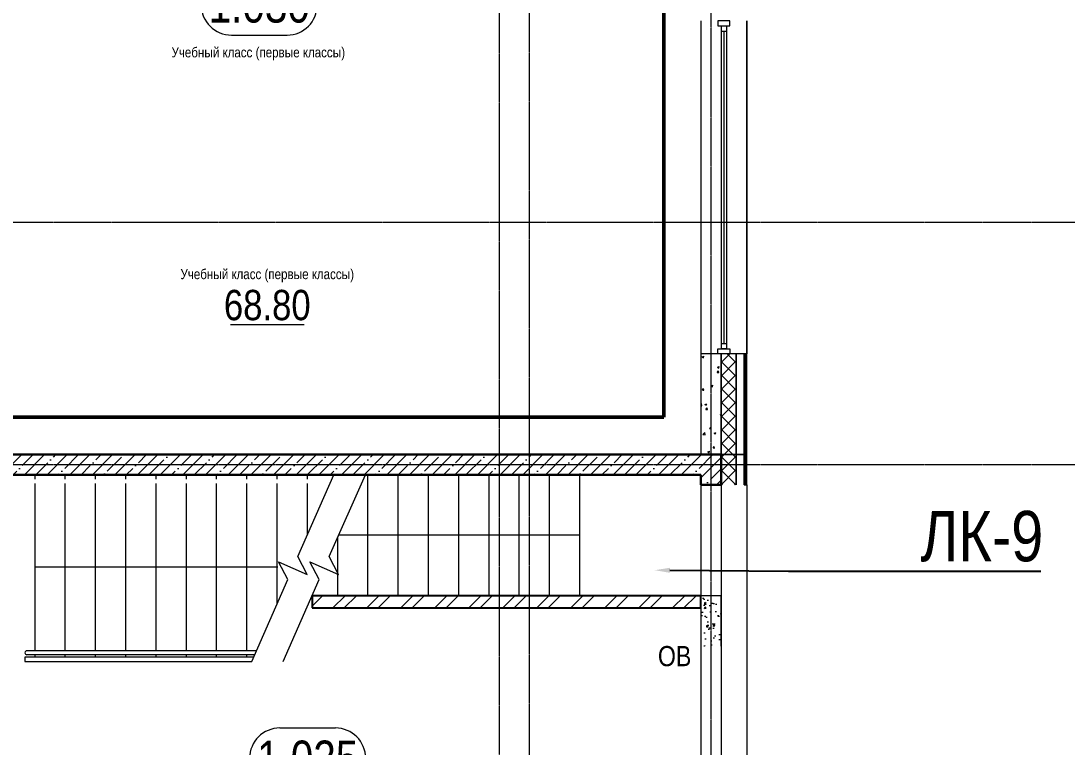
# Model space of a CAD drawing. Header units: millimetres. Extents: x -24360 to 609566, y -391049 to 148426.
# Drawn here: x 13260 to 23629, y 30800 to 38000 of the extents above; entities that cross this region are included whole.
import ezdxf
from ezdxf.enums import TextEntityAlignment as Align

# ---------------------------------------------------------------- set-up
doc = ezdxf.new("R2010")
doc.units = ezdxf.units.MM
doc.linetypes.add('CENTER2', pattern=[28.575, 19.05, -3.175, 3.175, -3.175])
doc.layers.get('Defpoints').update_dxf_attribs({"color": 140})
for name, color, linetype, lineweight, true_color in [('A-AREA', 7, 'Continuous', 15, 0x7f7f7f), ('АР_Оси_РД_100', 7, 'Continuous', 0, 0x525252), ('РД_Оси_100', 7, 'Continuous', 0, 0x525252)]:
    doc.layers.add(name, color=color, linetype=linetype, lineweight=lineweight, true_color=true_color)
for name, color, linetype, lineweight in [('A-Wall-Open', 8, 'Continuous', 0), ('A-Wall_Материал_Газоблок_Контур', 250, 'Continuous', 0), ('АР_Area', 5, 'Continuous', 5), ('АР_ЛК_марка', 6, 'Continuous', 5), ('АР_Окна', 4, 'Continuous', 5), ('АР_площадь пом', 5, 'Continuous', 5), ('АР_Стены ЖБ', 7, 'Continuous', 30), ('АР_Стены кирпич', 32, 'Continuous', 25), ('АР_Стены ПЕНОблок', 52, 'Continuous', 20), ('АР_Тонкая', 254, 'Continuous', 5), ('АР_Утеплитель', 31, 'Continuous', 0), ('АР_Ф_ЛК', 7, 'Continuous', 5), ('АР_Штриховка', 8, 'Continuous', 0), ('ОВ_Отопление', 30, 'Continuous', 5)]:
    doc.layers.add(name, color=color, linetype=linetype, lineweight=lineweight)
doc.layers.add('РД_Витраж_проем', color=80, linetype='Continuous', lineweight=0, plot=False)
doc.styles.add('style1', font='ARIALN.TTF')

# ---------------------------------------------------------------- blocks, each defined once
blk = doc.blocks.new('СОШ_2200_АР_ОСИ_М100_28.05.24')
at = {"layer": 'АР_Оси_РД_100', "linetype": 'CENTER2'}
for p, q in [((20100, -6155), (20100, 139938.679)), ((29555, 36000), (-5954.958, 36000)), ((29555, 33600), (-5954.958, 33600))]:
    blk.add_line(p, q, dxfattribs=at)
for points in [[(17850, 139938.679), (18000, 139538.679), (18000, -6194.092)], [(18300, -6196.31), (18300, 139538.679), (18450, 139938.679)]]:
    blk.add_lwpolyline(points, dxfattribs=at)
blk = doc.blocks.new('MOK-МаркаПом_овал_ареал')
for p, q in [((-2.75, 3), (2.75, 3)), ((-2.75, -3), (2.75, -3))]:
    blk.add_line(p, q)
for centre, radius, start, end in [((-2.75, 0), 3, 90, 270), ((2.75, 0), 3, 270, 90), ((-3.75, 0), 3.5, 0, 0.001)]:
    blk.add_arc(centre, radius, start, end)
at = {"color": 0, "style": 'style1'}
blk.add_attdef('АР-ПОМЕЩЕНИЕ:НОМЕР', text='', height=3.5, dxfattribs=at).set_placement((0, 0), align=Align.MIDDLE)
blk = doc.blocks.new('MOK-МаркаПомещения1')
at = {"layer": 'A-AREA', "color": 0}
blk.add_line((-3.65, -1.94), (3.65, -1.94), dxfattribs=at)
at = {"layer": 'A-AREA', "color": 0, "style": 'style1'}
blk.add_attdef('АР-ПОМЕЩЕНИЕ:ПЛОЩАДЬ', text='', height=3, dxfattribs=at).set_placement((0, 0), align=Align.MIDDLE)

msp = doc.modelspace()

# ---------------------------------------------------------------- hatches: boundary and pattern name
at = {"layer": 'АР_Штриховка', "linetype": 'Continuous', "lineweight": 5, "true_color": 0x000000}
h = msp.add_hatch(dxfattribs=at)
h.set_pattern_fill('ANSI35', color=18, scale=25, angle=-360, style=0)
h.paths.add_polyline_path([(11300, 33700), (11500, 33500), (20000, 33500), (20200, 33700)], flags=0)
h = msp.add_hatch(dxfattribs=at)
h.set_pattern_fill('ANSI35', color=18, scale=25, angle=-360, style=0)
h.paths.add_polyline_path([(20200, 33700), (20000, 33500), (20000, 33400), (20200, 33400)], flags=0)
at = {"layer": 'АР_Штриховка', "linetype": 'Continuous', "lineweight": 0, "true_color": 0x000000}
h = msp.add_hatch(dxfattribs=at)
h.set_pattern_fill('ANSI37', color=18, scale=30, angle=-360, style=0)
h.paths.add_polyline_path([(20350, 33700), (20200, 33700), (20200, 33400), (20350, 33400)], flags=0)
h.paths.add_polyline_path([(20350, 29600), (20200, 29600), (20200, 26500), (20350, 26650)], flags=0)
h = msp.add_hatch(dxfattribs=at)
h.set_pattern_fill('_U', color=18, angle=-360, style=0, pattern_type=0)
h.set_pattern_definition([(7e-12, (-1e-11, 0), (4e-17, 1), [])])
h.paths.add_polyline_path([(20455, 33700), (20430, 33700), (20430, 33400), (20455, 33400)], flags=0)
h.paths.add_polyline_path([(20455, 29600), (20430, 29600), (20430, 26730), (20455, 26755)], flags=0)
h = msp.add_hatch(dxfattribs=at)
h.set_pattern_fill('AR-CONC', color=18, angle=-315, style=0)
h.paths.add_polyline_path([(20200.003, 33400), (20000.003, 33400), (20000.003, 33399.999), (20200.003, 33399.999)], flags=0)
h.paths.add_polyline_path([(20200.004, 32299.999), (20000.004, 32299.999), (20000.004, 31799.999), (20200.004, 31799.999)], flags=0)
h = msp.add_hatch(dxfattribs=at)
h.set_pattern_fill('ANSI32', color=18, scale=25, angle=360, style=0)
h.paths.add_polyline_path([(20000, 32180), (20000, 32300), (16145.189, 32300), (16145.189, 32180)], flags=0)

# ---------------------------------------------------------------- linework, layer by layer
at = {"color": 2, "lineweight": 50}
msp.add_lwpolyline([(19632, 34072), (12860, 34072), (12860, 42500), (19632, 42500)], close=True, dxfattribs=at)
at = {"layer": 'A-Wall-Open', "color": 18, "linetype": 'Continuous', "lineweight": 0, "true_color": 0x000000}
for p, q in [((20000.003, 33399.999), (20000.004, 32299.999)), ((20200, 33400), (20200, 32300)), ((20200.003, 33399.999), (20200.004, 32299.999)), ((20455, 33400), (20455, 32300)), ((20000.004, 31799.999), (20000.005, 29599.999)), ((20200.004, 31799.999), (20200.005, 29599.999)), ((20200, 31500), (20200, 29600)), ((20455, 31500), (20455, 29600))]:
    msp.add_line(p, q, dxfattribs=at)
at = {"layer": 'A-Wall_Материал_Газоблок_Контур', "color": 18, "linetype": 'Continuous', "lineweight": 0, "true_color": 0x000000}
for p, q in [((20000, 38000), (20000, 34700)), ((20455, 34700), (20455, 38000))]:
    msp.add_line(p, q, dxfattribs=at)
at = {"layer": 'АР_ЛК_марка', "color": 18, "linetype": 'ByBlock', "lineweight": -2, "true_color": 0x000000}
for p, q in [((19691.995, 32552.837), (20867, 32543.722)), ((20867, 32543.722), (22180, 32543.722)), ((22180, 32543.722), (23367.585, 32543.722))]:
    msp.add_line(p, q, dxfattribs=at)
at = {"layer": 'АР_ЛК_марка', "color": 18, "true_color": 0x000000}
msp.add_solid([(19691.802, 32527.837), (19542, 32554), (19692.189, 32577.836)], dxfattribs=at)
at = {"layer": 'АР_Окна', "color": 18, "linetype": 'Continuous', "lineweight": 5, "true_color": 0x000000}
for p, q in [((20000, 38000), (20000, 34700)), ((20455, 38000), (20455, 34700)), ((20202.5, 37900), (20252.5, 37900)), ((20227.5, 37900), (20227.5, 34800)), ((20202.5, 34800), (20252.5, 34800))]:
    msp.add_line(p, q, dxfattribs=at)
for points in [[(20287.5, 37950), (20287.5, 38000), (20167.5, 38000), (20167.5, 37950)], [(20202.5, 37950), (20252.5, 37950), (20252.5, 34750), (20202.5, 34750)], [(20287.5, 34750), (20287.5, 34700), (20167.5, 34700), (20167.5, 34750)]]:
    msp.add_lwpolyline(points, close=True, dxfattribs=at)
at = {"layer": 'АР_Стены ЖБ', "color": 18, "linetype": 'Continuous', "lineweight": 30, "true_color": 0x000000}
for p, q in [((20200, 33700), (11300, 33700)), ((20200, 33400), (20200, 33700)), ((11500, 33500), (20000, 33500)), ((20000, 33500), (20000, 33400)), ((20000, 33400), (20200, 33400))]:
    msp.add_line(p, q, dxfattribs=at)
at = {"layer": 'АР_Стены кирпич', "color": 18, "linetype": 'Continuous', "lineweight": 25, "true_color": 0x000000}
for p, q in [((20000, 32300), (16145.189, 32300)), ((16145.189, 32300), (16145.189, 32180)), ((20000, 32180), (20000, 32300)), ((16145.189, 32180), (20000, 32180))]:
    msp.add_line(p, q, dxfattribs=at)
at = {"layer": 'АР_Стены ПЕНОблок', "color": 18, "linetype": 'Continuous', "lineweight": 20, "true_color": 0x000000}
for p, q in [((20200, 34700), (20000, 34700)), ((20000, 34700), (20000, 33700)), ((20200, 33700), (20200, 34700)), ((20000, 33700), (20200, 33700)), ((20200.003, 33400), (20000.003, 33400)), ((20000.003, 33400), (20000.003, 33399.999)), ((20000.003, 33399.999), (20200.003, 33399.999)), ((20200.004, 32299.999), (20000.004, 32299.999)), ((20000.004, 32299.999), (20000.004, 31799.999)), ((20200.004, 31799.999), (20200.004, 32299.999))]:
    msp.add_line(p, q, dxfattribs=at)
at = {"layer": 'АР_Тонкая', "color": 18, "linetype": 'Continuous', "lineweight": 5, "true_color": 0x000000}
for p, q in [((20430, 34700), (20350, 34700)), ((20350, 34700), (20350, 33700)), ((20430, 33700), (20430, 34700)), ((20455, 34700), (20430, 34700)), ((20430, 34700), (20430, 33700)), ((20455, 33700), (20455, 34700)), ((20350, 33700), (20430, 33700)), ((20430, 33700), (20350, 33700)), ((20350, 33700), (20350, 33400)), ((20430, 33700), (20455, 33700)), ((20430, 33400), (20430, 33700)), ((20455, 33700), (20430, 33700)), ((20430, 33700), (20430, 33400)), ((20455, 33400), (20455, 33700))]:
    msp.add_line(p, q, dxfattribs=at)
at = {"layer": 'АР_Тонкая', "color": 18, "true_color": 0x000000}
for p, q in [((16005.728, 32689.383), (16363.006, 33500)), ((16316.808, 32689.383), (16674.086, 33500)), ((16098.293, 32511.983), (16005.728, 32689.383)), ((16409.373, 32511.983), (16316.808, 32689.383)), ((15904.901, 32460.617), (15812.336, 32638.017)), ((15812.336, 32638.017), (16098.293, 32511.983)), ((16215.981, 32460.617), (16123.416, 32638.017)), ((16123.416, 32638.017), (16409.373, 32511.983)), ((15547.623, 31650), (15904.901, 32460.617)), ((15858.703, 31650), (16215.981, 32460.617))]:
    msp.add_line(p, q, dxfattribs=at)
at = {"layer": 'АР_Утеплитель', "color": 18, "linetype": 'Continuous', "lineweight": 0, "true_color": 0x000000}
for p, q in [((20350, 34700), (20200, 34700)), ((20200, 34700), (20200, 33700)), ((20350, 33700), (20350, 34700)), ((20200, 33700), (20350, 33700)), ((20350, 33700), (20200, 33700)), ((20200, 33700), (20200, 33400)), ((20350, 33400), (20350, 33700))]:
    msp.add_line(p, q, dxfattribs=at)
at = {"layer": 'АР_Ф_ЛК', "color": 18, "true_color": 0x000000}
for p, q in [((13400, 33455), (13400, 33500)), ((13700, 33455), (13700, 33500)), ((14000, 33455), (14000, 33500)), ((14300, 33455), (14300, 33500)), ((14600, 33455), (14600, 33500)), ((14900, 33455), (14900, 33500)), ((15200, 33455), (15200, 33500)), ((15500, 33455), (15500, 33500)), ((15800, 33455), (15800, 33500)), ((16100, 33455), (16100, 33500)), ((18800, 33500), (16674.086, 33500)), ((16700, 32300), (16700, 33500)), ((17000, 32300), (17000, 33500)), ((17300, 32300), (17300, 33500)), ((17600, 32300), (17600, 33500)), ((17900, 32300), (17900, 33500)), ((18200, 32300), (18200, 33500)), ((18500, 32300), (18500, 33500)), ((18800, 32300), (18800, 33500)), ((13400, 31755), (13400, 33415)), ((13700, 31755), (13700, 33415)), ((14000, 31755), (14000, 33415)), ((14300, 31755), (14300, 33415)), ((14600, 31755), (14600, 33415)), ((14900, 31755), (14900, 33415)), ((15200, 31755), (15200, 33415)), ((15500, 31755), (15500, 33415)), ((15800, 32222.611), (15800, 33415)), ((16100, 32903.273), (16100, 33415)), ((16400, 32300), (16400, 32878.134)), ((18333.751, 32900), (16409.637, 32900)), ((18800, 32900), (18333.751, 32900)), ((15339.478, 32585), (13400, 32585)), ((15805.727, 32585), (15339.478, 32585)), ((16145.189, 32300), (18800, 32300)), ((15565.253, 31690), (13300, 31690)), ((13300, 31690), (13300, 31650)), ((13300, 31650), (15547.623, 31650)), ((13400, 31690), (13400, 31715)), ((13700, 31690), (13700, 31715)), ((14000, 31690), (14000, 31715)), ((14300, 31690), (14300, 31715)), ((14600, 31690), (14600, 31715)), ((14900, 31690), (14900, 31715)), ((15200, 31690), (15200, 31715)), ((15500, 31690), (15500, 31715))]:
    msp.add_line(p, q, dxfattribs=at)
at = {"layer": 'АР_Ф_ЛК', "color": 18, "lineweight": 9, "true_color": 0x000000}
for p, q in [((15593.902, 31755), (13320, 31755)), ((15576.272, 31715), (13320, 31715))]:
    msp.add_line(p, q, dxfattribs=at)
msp.add_arc((13320, 31735), 20, 90, 270, dxfattribs=at)
at = {"layer": 'АР_Штриховка', "color": 18, "linetype": 'Continuous', "lineweight": 0, "true_color": 0x000000}
for p, q in [((20011.88, 34668.203), (20024.514, 34659.681)), ((20011.894, 34668.234), (20029.678, 34675.061)), ((20024.517, 34659.68), (20029.667, 34675.029)), ((20200, 34613.311), (20286.689, 34700)), ((20350, 34609.167), (20259.168, 34700)), ((20430, 34699), (20455, 34699)), ((20430, 34698), (20455, 34698)), ((20430, 34697), (20455, 34697)), ((20430, 34696), (20455, 34696)), ((20430, 34695), (20455, 34695)), ((20430, 34694), (20455, 34694)), ((20430, 34693), (20455, 34693)), ((20430, 34692), (20455, 34692)), ((20430, 34691), (20455, 34691)), ((20430, 34690), (20455, 34690)), ((20430, 34689), (20455, 34689)), ((20430, 34688), (20455, 34688)), ((20430, 34687), (20455, 34687)), ((20430, 34686), (20455, 34686)), ((20430, 34685), (20455, 34685)), ((20430, 34684), (20455, 34684)), ((20430, 34683), (20455, 34683)), ((20430, 34682), (20455, 34682)), ((20430, 34681), (20455, 34681)), ((20430, 34680), (20455, 34680)), ((20430, 34679), (20455, 34679)), ((20430, 34678), (20455, 34678)), ((20430, 34677), (20455, 34677)), ((20430, 34676), (20455, 34676)), ((20430, 34675), (20455, 34675)), ((20430, 34674), (20455, 34674)), ((20430, 34673), (20455, 34673)), ((20430, 34672), (20455, 34672)), ((20430, 34671), (20455, 34671)), ((20430, 34670), (20455, 34670)), ((20430, 34669), (20455, 34669)), ((20430, 34668), (20455, 34668)), ((20430, 34667), (20455, 34667)), ((20430, 34666), (20455, 34666)), ((20430, 34665), (20455, 34665)), ((20430, 34664), (20455, 34664)), ((20430, 34663), (20455, 34663)), ((20430, 34662), (20455, 34662)), ((20430, 34661), (20455, 34661)), ((20430, 34660), (20455, 34660)), ((20430, 34659), (20455, 34659)), ((20430, 34658), (20455, 34658)), ((20430, 34657), (20455, 34657)), ((20430, 34656), (20455, 34656)), ((20430, 34655), (20455, 34655)), ((20430, 34654), (20455, 34654)), ((20430, 34653), (20455, 34653)), ((20430, 34652), (20455, 34652)), ((20430, 34651), (20455, 34651)), ((20430, 34650), (20455, 34650)), ((20430, 34649), (20455, 34649)), ((20430, 34648), (20455, 34648)), ((20430, 34647), (20455, 34647)), ((20430, 34646), (20455, 34646)), ((20430, 34645), (20455, 34645)), ((20430, 34644), (20455, 34644)), ((20430, 34643), (20455, 34643)), ((20430, 34642), (20455, 34642)), ((20430, 34641), (20455, 34641)), ((20430, 34640), (20455, 34640)), ((20430, 34639), (20455, 34639)), ((20430, 34638), (20455, 34638)), ((20430, 34637), (20455, 34637)), ((20430, 34636), (20455, 34636)), ((20430, 34635), (20455, 34635)), ((20430, 34634), (20455, 34634)), ((20430, 34633), (20455, 34633)), ((20161.351, 34514.986), (20173.596, 34529.58)), ((20163.494, 34565.938), (20176.129, 34557.416)), ((20163.508, 34565.969), (20181.293, 34572.796)), ((20176.558, 34513.662), (20173.621, 34529.583)), ((20176.131, 34557.415), (20181.281, 34572.764)), ((20200, 34478.607), (20350, 34628.607)), ((20350, 34474.464), (20200, 34624.464)), ((20430, 34632), (20455, 34632)), ((20430, 34631), (20455, 34631)), ((20430, 34630), (20455, 34630)), ((20430, 34629), (20455, 34629)), ((20430, 34628), (20455, 34628)), ((20430, 34627), (20455, 34627)), ((20430, 34626), (20455, 34626)), ((20430, 34625), (20455, 34625)), ((20430, 34624), (20455, 34624)), ((20430, 34623), (20455, 34623)), ((20430, 34622), (20455, 34622)), ((20430, 34621), (20455, 34621)), ((20430, 34620), (20455, 34620)), ((20430, 34619), (20455, 34619)), ((20430, 34618), (20455, 34618)), ((20430, 34617), (20455, 34617)), ((20430, 34616), (20455, 34616)), ((20430, 34615), (20455, 34615)), ((20430, 34614), (20455, 34614)), ((20430, 34613), (20455, 34613)), ((20430, 34612), (20455, 34612)), ((20430, 34611), (20455, 34611)), ((20430, 34610), (20455, 34610)), ((20430, 34609), (20455, 34609)), ((20430, 34608), (20455, 34608)), ((20430, 34607), (20455, 34607)), ((20430, 34606), (20455, 34606)), ((20430, 34605), (20455, 34605)), ((20430, 34604), (20455, 34604)), ((20430, 34603), (20455, 34603)), ((20430, 34602), (20455, 34602)), ((20430, 34601), (20455, 34601)), ((20430, 34600), (20455, 34600)), ((20430, 34599), (20455, 34599)), ((20430, 34598), (20455, 34598)), ((20430, 34597), (20455, 34597)), ((20430, 34596), (20455, 34596)), ((20430, 34595), (20455, 34595)), ((20430, 34594), (20455, 34594)), ((20430, 34593), (20455, 34593)), ((20430, 34592), (20455, 34592)), ((20430, 34591), (20455, 34591)), ((20430, 34590), (20455, 34590)), ((20430, 34589), (20455, 34589)), ((20430, 34588), (20455, 34588)), ((20430, 34587), (20455, 34587)), ((20430, 34586), (20455, 34586)), ((20430, 34585), (20455, 34585)), ((20430, 34584), (20455, 34584)), ((20430, 34583), (20455, 34583)), ((20430, 34582), (20455, 34582)), ((20430, 34581), (20455, 34581)), ((20430, 34580), (20455, 34580)), ((20430, 34579), (20455, 34579)), ((20430, 34578), (20455, 34578)), ((20430, 34577), (20455, 34577)), ((20430, 34576), (20455, 34576)), ((20430, 34575), (20455, 34575)), ((20430, 34574), (20455, 34574)), ((20430, 34573), (20455, 34573)), ((20430, 34572), (20455, 34572)), ((20430, 34571), (20455, 34571)), ((20430, 34570), (20455, 34570)), ((20430, 34569), (20455, 34569)), ((20430, 34568), (20455, 34568)), ((20430, 34567), (20455, 34567)), ((20430, 34566), (20455, 34566)), ((20430, 34565), (20455, 34565)), ((20430, 34564), (20455, 34564)), ((20430, 34563), (20455, 34563)), ((20430, 34562), (20455, 34562)), ((20430, 34561), (20455, 34561)), ((20430, 34560), (20455, 34560)), ((20430, 34559), (20455, 34559)), ((20430, 34558), (20455, 34558)), ((20430, 34557), (20455, 34557)), ((20430, 34556), (20455, 34556)), ((20430, 34555), (20455, 34555)), ((20430, 34554), (20455, 34554)), ((20430, 34553), (20455, 34553)), ((20430, 34552), (20455, 34552)), ((20430, 34551), (20455, 34551)), ((20430, 34550), (20455, 34550)), ((20430, 34549), (20455, 34549)), ((20430, 34548), (20455, 34548)), ((20430, 34547), (20455, 34547)), ((20430, 34546), (20455, 34546)), ((20430, 34545), (20455, 34545)), ((20430, 34544), (20455, 34544)), ((20430, 34543), (20455, 34543)), ((20430, 34542), (20455, 34542)), ((20430, 34541), (20455, 34541)), ((20430, 34540), (20455, 34540)), ((20430, 34539), (20455, 34539)), ((20430, 34538), (20455, 34538)), ((20430, 34537), (20455, 34537)), ((20430, 34536), (20455, 34536)), ((20430, 34535), (20455, 34535)), ((20430, 34534), (20455, 34534)), ((20430, 34533), (20455, 34533)), ((20430, 34532), (20455, 34532)), ((20430, 34531), (20455, 34531)), ((20430, 34530), (20455, 34530)), ((20430, 34529), (20455, 34529)), ((20161.351, 34514.985), (20176.533, 34513.657)), ((20200, 34343.903), (20350, 34493.903)), ((20350, 34339.76), (20200, 34489.76)), ((20430, 34528), (20455, 34528)), ((20430, 34527), (20455, 34527)), ((20430, 34526), (20455, 34526)), ((20430, 34525), (20455, 34525)), ((20430, 34524), (20455, 34524)), ((20430, 34523), (20455, 34523)), ((20430, 34522), (20455, 34522)), ((20430, 34521), (20455, 34521)), ((20430, 34520), (20455, 34520)), ((20430, 34519), (20455, 34519)), ((20430, 34518), (20455, 34518)), ((20430, 34517), (20455, 34517)), ((20430, 34516), (20455, 34516)), ((20430, 34515), (20455, 34515)), ((20430, 34514), (20455, 34514)), ((20430, 34513), (20455, 34513)), ((20430, 34512), (20455, 34512)), ((20430, 34511), (20455, 34511)), ((20430, 34510), (20455, 34510)), ((20430, 34509), (20455, 34509)), ((20430, 34508), (20455, 34508)), ((20430, 34507), (20455, 34507)), ((20430, 34506), (20455, 34506)), ((20430, 34505), (20455, 34505)), ((20430, 34504), (20455, 34504)), ((20430, 34503), (20455, 34503)), ((20430, 34502), (20455, 34502)), ((20430, 34501), (20455, 34501)), ((20430, 34500), (20455, 34500)), ((20430, 34499), (20455, 34499)), ((20430, 34498), (20455, 34498)), ((20430, 34497), (20455, 34497)), ((20430, 34496), (20455, 34496)), ((20430, 34495), (20455, 34495)), ((20430, 34494), (20455, 34494)), ((20430, 34493), (20455, 34493)), ((20430, 34492), (20455, 34492)), ((20430, 34491), (20455, 34491)), ((20430, 34490), (20455, 34490)), ((20430, 34489), (20455, 34489)), ((20430, 34488), (20455, 34488)), ((20430, 34487), (20455, 34487)), ((20430, 34486), (20455, 34486)), ((20430, 34485), (20455, 34485)), ((20430, 34484), (20455, 34484)), ((20430, 34483), (20455, 34483)), ((20430, 34482), (20455, 34482)), ((20430, 34481), (20455, 34481)), ((20430, 34480), (20455, 34480)), ((20430, 34479), (20455, 34479)), ((20430, 34478), (20455, 34478)), ((20430, 34477), (20455, 34477)), ((20430, 34476), (20455, 34476)), ((20430, 34475), (20455, 34475)), ((20430, 34474), (20455, 34474)), ((20430, 34473), (20455, 34473)), ((20430, 34472), (20455, 34472)), ((20430, 34471), (20455, 34471)), ((20430, 34470), (20455, 34470)), ((20430, 34469), (20455, 34469)), ((20430, 34468), (20455, 34468)), ((20430, 34467), (20455, 34467)), ((20430, 34466), (20455, 34466)), ((20430, 34465), (20455, 34465)), ((20430, 34464), (20455, 34464)), ((20430, 34463), (20455, 34463)), ((20430, 34462), (20455, 34462)), ((20430, 34461), (20455, 34461)), ((20430, 34460), (20455, 34460)), ((20430, 34459), (20455, 34459)), ((20430, 34458), (20455, 34458)), ((20430, 34457), (20455, 34457)), ((20430, 34456), (20455, 34456)), ((20430, 34455), (20455, 34455)), ((20430, 34454), (20455, 34454)), ((20430, 34453), (20455, 34453)), ((20430, 34452), (20455, 34452)), ((20430, 34451), (20455, 34451)), ((20430, 34450), (20455, 34450)), ((20430, 34449), (20455, 34449)), ((20430, 34448), (20455, 34448)), ((20430, 34447), (20455, 34447)), ((20430, 34446), (20455, 34446)), ((20430, 34445), (20455, 34445)), ((20430, 34444), (20455, 34444)), ((20430, 34443), (20455, 34443)), ((20430, 34442), (20455, 34442)), ((20430, 34441), (20455, 34441)), ((20430, 34440), (20455, 34440)), ((20430, 34439), (20455, 34439)), ((20430, 34438), (20455, 34438)), ((20430, 34437), (20455, 34437)), ((20430, 34436), (20455, 34436)), ((20430, 34435), (20455, 34435)), ((20430, 34434), (20455, 34434)), ((20430, 34433), (20455, 34433)), ((20430, 34432), (20455, 34432)), ((20430, 34431), (20455, 34431)), ((20430, 34430), (20455, 34430)), ((20430, 34429), (20455, 34429)), ((20430, 34428), (20455, 34428)), ((20430, 34427), (20455, 34427)), ((20430, 34426), (20455, 34426)), ((20014.409, 34339.869), (20026.655, 34354.462)), ((20014.409, 34339.868), (20029.591, 34338.539)), ((20029.616, 34338.544), (20026.679, 34354.465)), ((20101.692, 34381.75), (20114.327, 34373.228)), ((20101.706, 34381.781), (20119.491, 34388.607)), ((20114.329, 34373.227), (20119.479, 34388.576)), ((20196.594, 34323.93), (20200, 34327.989)), ((20196.594, 34323.929), (20200, 34323.631)), ((20200, 34209.2), (20350, 34359.2)), ((20350, 34205.056), (20200, 34355.056)), ((20430, 34425), (20455, 34425)), ((20430, 34424), (20455, 34424)), ((20430, 34423), (20455, 34423)), ((20430, 34422), (20455, 34422)), ((20430, 34421), (20455, 34421)), ((20430, 34420), (20455, 34420)), ((20430, 34419), (20455, 34419)), ((20430, 34418), (20455, 34418)), ((20430, 34417), (20455, 34417)), ((20430, 34416), (20455, 34416)), ((20430, 34415), (20455, 34415)), ((20430, 34414), (20455, 34414)), ((20430, 34413), (20455, 34413)), ((20430, 34412), (20455, 34412)), ((20430, 34411), (20455, 34411)), ((20430, 34410), (20455, 34410)), ((20430, 34409), (20455, 34409)), ((20430, 34408), (20455, 34408)), ((20430, 34407), (20455, 34407)), ((20430, 34406), (20455, 34406)), ((20430, 34405), (20455, 34405)), ((20430, 34404), (20455, 34404)), ((20430, 34403), (20455, 34403)), ((20430, 34402), (20455, 34402)), ((20430, 34401), (20455, 34401)), ((20430, 34400), (20455, 34400)), ((20430, 34399), (20455, 34399)), ((20430, 34398), (20455, 34398)), ((20430, 34397), (20455, 34397)), ((20430, 34396), (20455, 34396)), ((20430, 34395), (20455, 34395)), ((20430, 34394), (20455, 34394)), ((20430, 34393), (20455, 34393)), ((20430, 34392), (20455, 34392)), ((20430, 34391), (20455, 34391)), ((20430, 34390), (20455, 34390)), ((20430, 34389), (20455, 34389)), ((20430, 34388), (20455, 34388)), ((20430, 34387), (20455, 34387)), ((20430, 34386), (20455, 34386)), ((20430, 34385), (20455, 34385)), ((20430, 34384), (20455, 34384)), ((20430, 34383), (20455, 34383)), ((20430, 34382), (20455, 34382)), ((20430, 34381), (20455, 34381)), ((20430, 34380), (20455, 34380)), ((20430, 34379), (20455, 34379)), ((20430, 34378), (20455, 34378)), ((20430, 34377), (20455, 34377)), ((20430, 34376), (20455, 34376)), ((20430, 34375), (20455, 34375)), ((20430, 34374), (20455, 34374)), ((20430, 34373), (20455, 34373)), ((20430, 34372), (20455, 34372)), ((20430, 34371), (20455, 34371)), ((20430, 34370), (20455, 34370)), ((20430, 34369), (20455, 34369)), ((20430, 34368), (20455, 34368)), ((20430, 34367), (20455, 34367)), ((20430, 34366), (20455, 34366)), ((20430, 34365), (20455, 34365)), ((20430, 34364), (20455, 34364)), ((20430, 34363), (20455, 34363)), ((20430, 34362), (20455, 34362)), ((20430, 34361), (20455, 34361)), ((20430, 34360), (20455, 34360)), ((20430, 34359), (20455, 34359)), ((20430, 34358), (20455, 34358)), ((20430, 34357), (20455, 34357)), ((20430, 34356), (20455, 34356)), ((20430, 34355), (20455, 34355)), ((20430, 34354), (20455, 34354)), ((20430, 34353), (20455, 34353)), ((20430, 34352), (20455, 34352)), ((20430, 34351), (20455, 34351)), ((20430, 34350), (20455, 34350)), ((20430, 34349), (20455, 34349)), ((20430, 34348), (20455, 34348)), ((20430, 34347), (20455, 34347)), ((20430, 34346), (20455, 34346)), ((20430, 34345), (20455, 34345)), ((20430, 34344), (20455, 34344)), ((20430, 34343), (20455, 34343)), ((20430, 34342), (20455, 34342)), ((20430, 34341), (20455, 34341)), ((20430, 34340), (20455, 34340)), ((20430, 34339), (20455, 34339)), ((20430, 34338), (20455, 34338)), ((20430, 34337), (20455, 34337)), ((20430, 34336), (20455, 34336)), ((20430, 34335), (20455, 34335)), ((20430, 34334), (20455, 34334)), ((20430, 34333), (20455, 34333)), ((20430, 34332), (20455, 34332)), ((20430, 34331), (20455, 34331)), ((20430, 34330), (20455, 34330)), ((20430, 34329), (20455, 34329)), ((20430, 34328), (20455, 34328)), ((20430, 34327), (20455, 34327)), ((20430, 34326), (20455, 34326)), ((20430, 34325), (20455, 34325)), ((20430, 34324), (20455, 34324)), ((20430, 34323), (20455, 34323)), ((20430, 34322), (20455, 34322)), ((20200, 34074.496), (20350, 34224.496)), ((20350, 34070.352), (20200, 34220.352)), ((20430, 34321), (20455, 34321)), ((20430, 34320), (20455, 34320)), ((20430, 34319), (20455, 34319)), ((20430, 34318), (20455, 34318)), ((20430, 34317), (20455, 34317)), ((20430, 34316), (20455, 34316)), ((20430, 34315), (20455, 34315)), ((20430, 34314), (20455, 34314)), ((20430, 34313), (20455, 34313)), ((20430, 34312), (20455, 34312)), ((20430, 34311), (20455, 34311)), ((20430, 34310), (20455, 34310)), ((20430, 34309), (20455, 34309)), ((20430, 34308), (20455, 34308)), ((20430, 34307), (20455, 34307)), ((20430, 34306), (20455, 34306)), ((20430, 34305), (20455, 34305)), ((20430, 34304), (20455, 34304)), ((20430, 34303), (20455, 34303)), ((20430, 34302), (20455, 34302)), ((20430, 34301), (20455, 34301)), ((20430, 34300), (20455, 34300)), ((20430, 34299), (20455, 34299)), ((20430, 34298), (20455, 34298)), ((20430, 34297), (20455, 34297)), ((20430, 34296), (20455, 34296)), ((20430, 34295), (20455, 34295)), ((20430, 34294), (20455, 34294)), ((20430, 34293), (20455, 34293)), ((20430, 34292), (20455, 34292)), ((20430, 34291), (20455, 34291)), ((20430, 34290), (20455, 34290)), ((20430, 34289), (20455, 34289)), ((20430, 34288), (20455, 34288)), ((20430, 34287), (20455, 34287)), ((20430, 34286), (20455, 34286)), ((20430, 34285), (20455, 34285)), ((20430, 34284), (20455, 34284)), ((20430, 34283), (20455, 34283)), ((20430, 34282), (20455, 34282)), ((20430, 34281), (20455, 34281)), ((20430, 34280), (20455, 34280)), ((20430, 34279), (20455, 34279)), ((20430, 34278), (20455, 34278)), ((20430, 34277), (20455, 34277)), ((20430, 34276), (20455, 34276)), ((20430, 34275), (20455, 34275)), ((20430, 34274), (20455, 34274)), ((20430, 34273), (20455, 34273)), ((20430, 34272), (20455, 34272)), ((20430, 34271), (20455, 34271)), ((20430, 34270), (20455, 34270)), ((20430, 34269), (20455, 34269)), ((20430, 34268), (20455, 34268)), ((20430, 34267), (20455, 34267)), ((20430, 34266), (20455, 34266)), ((20430, 34265), (20455, 34265)), ((20430, 34264), (20455, 34264)), ((20430, 34263), (20455, 34263)), ((20430, 34262), (20455, 34262)), ((20430, 34261), (20455, 34261)), ((20430, 34260), (20455, 34260)), ((20430, 34259), (20455, 34259)), ((20430, 34258), (20455, 34258)), ((20430, 34257), (20455, 34257)), ((20430, 34256), (20455, 34256)), ((20430, 34255), (20455, 34255)), ((20430, 34254), (20455, 34254)), ((20430, 34253), (20455, 34253)), ((20430, 34252), (20455, 34252)), ((20430, 34251), (20455, 34251)), ((20430, 34250), (20455, 34250)), ((20430, 34249), (20455, 34249)), ((20430, 34248), (20455, 34248)), ((20430, 34247), (20455, 34247)), ((20430, 34246), (20455, 34246)), ((20430, 34245), (20455, 34245)), ((20430, 34244), (20455, 34244)), ((20430, 34243), (20455, 34243)), ((20430, 34242), (20455, 34242)), ((20430, 34241), (20455, 34241)), ((20430, 34240), (20455, 34240)), ((20430, 34239), (20455, 34239)), ((20430, 34238), (20455, 34238)), ((20430, 34237), (20455, 34237)), ((20430, 34236), (20455, 34236)), ((20430, 34235), (20455, 34235)), ((20430, 34234), (20455, 34234)), ((20430, 34233), (20455, 34233)), ((20430, 34232), (20455, 34232)), ((20430, 34231), (20455, 34231)), ((20430, 34230), (20455, 34230)), ((20430, 34229), (20455, 34229)), ((20430, 34228), (20455, 34228)), ((20430, 34227), (20455, 34227)), ((20430, 34226), (20455, 34226)), ((20430, 34225), (20455, 34225)), ((20430, 34224), (20455, 34224)), ((20430, 34223), (20455, 34223)), ((20430, 34222), (20455, 34222)), ((20430, 34221), (20455, 34221)), ((20430, 34220), (20455, 34220)), ((20430, 34219), (20455, 34219)), ((20430, 34218), (20455, 34218)), ((20000, 34202.261), (20005.485, 34207.977)), ((20000, 34185.128), (20008.297, 34183.841)), ((20008.299, 34183.855), (20005.493, 34207.978)), ((20039.89, 34197.562), (20052.525, 34189.04)), ((20039.904, 34197.592), (20057.689, 34204.419)), ((20049.653, 34148.812), (20061.898, 34163.405)), ((20049.653, 34148.811), (20064.835, 34147.482)), ((20052.527, 34189.039), (20057.677, 34204.388)), ((20064.859, 34147.487), (20061.922, 34163.408)), ((20430, 34217), (20455, 34217)), ((20430, 34216), (20455, 34216)), ((20430, 34215), (20455, 34215)), ((20430, 34214), (20455, 34214)), ((20430, 34213), (20455, 34213)), ((20430, 34212), (20455, 34212)), ((20430, 34211), (20455, 34211)), ((20430, 34210), (20455, 34210)), ((20430, 34209), (20455, 34209)), ((20430, 34208), (20455, 34208)), ((20430, 34207), (20455, 34207)), ((20430, 34206), (20455, 34206)), ((20430, 34205), (20455, 34205)), ((20430, 34204), (20455, 34204)), ((20430, 34203), (20455, 34203)), ((20430, 34202), (20455, 34202)), ((20430, 34201), (20455, 34201)), ((20430, 34200), (20455, 34200)), ((20430, 34199), (20455, 34199)), ((20430, 34198), (20455, 34198)), ((20430, 34197), (20455, 34197)), ((20430, 34196), (20455, 34196)), ((20430, 34195), (20455, 34195)), ((20430, 34194), (20455, 34194)), ((20430, 34193), (20455, 34193)), ((20430, 34192), (20455, 34192)), ((20430, 34191), (20455, 34191)), ((20430, 34190), (20455, 34190)), ((20430, 34189), (20455, 34189)), ((20430, 34188), (20455, 34188)), ((20430, 34187), (20455, 34187)), ((20430, 34186), (20455, 34186)), ((20430, 34185), (20455, 34185)), ((20430, 34184), (20455, 34184)), ((20430, 34183), (20455, 34183)), ((20430, 34182), (20455, 34182)), ((20430, 34181), (20455, 34181)), ((20430, 34180), (20455, 34180)), ((20430, 34179), (20455, 34179)), ((20430, 34178), (20455, 34178)), ((20430, 34177), (20455, 34177)), ((20430, 34176), (20455, 34176)), ((20430, 34175), (20455, 34175)), ((20430, 34174), (20455, 34174)), ((20430, 34173), (20455, 34173)), ((20430, 34172), (20455, 34172)), ((20430, 34171), (20455, 34171)), ((20430, 34170), (20455, 34170)), ((20430, 34169), (20455, 34169)), ((20430, 34168), (20455, 34168)), ((20430, 34167), (20455, 34167)), ((20430, 34166), (20455, 34166)), ((20430, 34165), (20455, 34165)), ((20430, 34164), (20455, 34164)), ((20430, 34163), (20455, 34163)), ((20430, 34162), (20455, 34162)), ((20430, 34161), (20455, 34161)), ((20430, 34160), (20455, 34160)), ((20430, 34159), (20455, 34159)), ((20430, 34158), (20455, 34158)), ((20430, 34157), (20455, 34157)), ((20430, 34156), (20455, 34156)), ((20430, 34155), (20455, 34155)), ((20430, 34154), (20455, 34154)), ((20430, 34153), (20455, 34153)), ((20430, 34152), (20455, 34152)), ((20430, 34151), (20455, 34151)), ((20430, 34150), (20455, 34150)), ((20430, 34149), (20455, 34149)), ((20430, 34148), (20455, 34148)), ((20430, 34147), (20455, 34147)), ((20430, 34146), (20455, 34146)), ((20430, 34145), (20455, 34145)), ((20430, 34144), (20455, 34144)), ((20430, 34143), (20455, 34143)), ((20430, 34142), (20455, 34142)), ((20430, 34141), (20455, 34141)), ((20430, 34140), (20455, 34140)), ((20430, 34139), (20455, 34139)), ((20430, 34138), (20455, 34138)), ((20430, 34137), (20455, 34137)), ((20430, 34136), (20455, 34136)), ((20430, 34135), (20455, 34135)), ((20430, 34134), (20455, 34134)), ((20430, 34133), (20455, 34133)), ((20430, 34132), (20455, 34132)), ((20430, 34131), (20455, 34131)), ((20430, 34130), (20455, 34130)), ((20430, 34129), (20455, 34129)), ((20430, 34128), (20455, 34128)), ((20430, 34127), (20455, 34127)), ((20430, 34126), (20455, 34126)), ((20430, 34125), (20455, 34125)), ((20430, 34124), (20455, 34124)), ((20430, 34123), (20455, 34123)), ((20430, 34122), (20455, 34122)), ((20430, 34121), (20455, 34121)), ((20430, 34120), (20455, 34120)), ((20430, 34119), (20455, 34119)), ((20430, 34118), (20455, 34118)), ((20430, 34117), (20455, 34117)), ((20430, 34116), (20455, 34116)), ((20430, 34115), (20455, 34115)), ((20191.504, 34095.297), (20200, 34089.566)), ((20191.518, 34095.327), (20200, 34098.583)), ((20200, 33939.792), (20350, 34089.792)), ((20350, 33935.648), (20200, 34085.648)), ((20430, 34114), (20455, 34114)), ((20430, 34113), (20455, 34113)), ((20430, 34112), (20455, 34112)), ((20430, 34111), (20455, 34111)), ((20430, 34110), (20455, 34110)), ((20430, 34109), (20455, 34109)), ((20430, 34108), (20455, 34108)), ((20430, 34107), (20455, 34107)), ((20430, 34106), (20455, 34106)), ((20430, 34105), (20455, 34105)), ((20430, 34104), (20455, 34104)), ((20430, 34103), (20455, 34103)), ((20430, 34102), (20455, 34102)), ((20430, 34101), (20455, 34101)), ((20430, 34100), (20455, 34100)), ((20430, 34099), (20455, 34099)), ((20430, 34098), (20455, 34098)), ((20430, 34097), (20455, 34097)), ((20430, 34096), (20455, 34096)), ((20430, 34095), (20455, 34095)), ((20430, 34094), (20455, 34094)), ((20430, 34093), (20455, 34093)), ((20430, 34092), (20455, 34092)), ((20430, 34091), (20455, 34091)), ((20430, 34090), (20455, 34090)), ((20430, 34089), (20455, 34089)), ((20430, 34088), (20455, 34088)), ((20430, 34087), (20455, 34087)), ((20430, 34086), (20455, 34086)), ((20430, 34085), (20455, 34085)), ((20430, 34084), (20455, 34084)), ((20430, 34083), (20455, 34083)), ((20430, 34082), (20455, 34082)), ((20430, 34081), (20455, 34081)), ((20430, 34080), (20455, 34080)), ((20430, 34079), (20455, 34079)), ((20430, 34078), (20455, 34078)), ((20430, 34077), (20455, 34077)), ((20430, 34076), (20455, 34076)), ((20430, 34075), (20455, 34075)), ((20430, 34074), (20455, 34074)), ((20430, 34073), (20455, 34073)), ((20430, 34072), (20455, 34072)), ((20430, 34071), (20455, 34071)), ((20430, 34070), (20455, 34070)), ((20430, 34069), (20455, 34069)), ((20430, 34068), (20455, 34068)), ((20430, 34067), (20455, 34067)), ((20430, 34066), (20455, 34066)), ((20430, 34065), (20455, 34065)), ((20430, 34064), (20455, 34064)), ((20430, 34063), (20455, 34063)), ((20430, 34062), (20455, 34062)), ((20430, 34061), (20455, 34061)), ((20430, 34060), (20455, 34060)), ((20430, 34059), (20455, 34059)), ((20430, 34058), (20455, 34058)), ((20430, 34057), (20455, 34057)), ((20430, 34056), (20455, 34056)), ((20430, 34055), (20455, 34055)), ((20430, 34054), (20455, 34054)), ((20430, 34053), (20455, 34053)), ((20430, 34052), (20455, 34052)), ((20430, 34051), (20455, 34051)), ((20430, 34050), (20455, 34050)), ((20430, 34049), (20455, 34049)), ((20430, 34048), (20455, 34048)), ((20430, 34047), (20455, 34047)), ((20430, 34046), (20455, 34046)), ((20430, 34045), (20455, 34045)), ((20430, 34044), (20455, 34044)), ((20430, 34043), (20455, 34043)), ((20430, 34042), (20455, 34042)), ((20430, 34041), (20455, 34041)), ((20430, 34040), (20455, 34040)), ((20430, 34039), (20455, 34039)), ((20430, 34038), (20455, 34038)), ((20430, 34037), (20455, 34037)), ((20430, 34036), (20455, 34036)), ((20430, 34035), (20455, 34035)), ((20430, 34034), (20455, 34034)), ((20430, 34033), (20455, 34033)), ((20430, 34032), (20455, 34032)), ((20430, 34031), (20455, 34031)), ((20430, 34030), (20455, 34030)), ((20430, 34029), (20455, 34029)), ((20430, 34028), (20455, 34028)), ((20430, 34027), (20455, 34027)), ((20430, 34026), (20455, 34026)), ((20430, 34025), (20455, 34025)), ((20430, 34024), (20455, 34024)), ((20430, 34023), (20455, 34023)), ((20430, 34022), (20455, 34022)), ((20430, 34021), (20455, 34021)), ((20430, 34020), (20455, 34020)), ((20430, 34019), (20455, 34019)), ((20430, 34018), (20455, 34018)), ((20430, 34017), (20455, 34017)), ((20430, 34016), (20455, 34016)), ((20430, 34015), (20455, 34015)), ((20430, 34014), (20455, 34014)), ((20430, 34013), (20455, 34013)), ((20430, 34012), (20455, 34012)), ((20430, 34011), (20455, 34011)), ((20019.376, 33897.889), (20039.159, 33918.508)), ((20041.974, 33894.387), (20039.167, 33918.509)), ((20084.896, 33957.755), (20097.141, 33972.348)), ((20084.896, 33957.754), (20100.078, 33956.426)), ((20100.102, 33956.43), (20097.165, 33972.351)), ((20129.702, 33911.109), (20142.337, 33902.586)), ((20129.716, 33911.139), (20147.501, 33917.966)), ((20142.339, 33902.586), (20147.489, 33917.935)), ((20200, 33805.088), (20350, 33955.088)), ((20350, 33800.944), (20200, 33950.944)), ((20430, 34010), (20455, 34010)), ((20430, 34009), (20455, 34009)), ((20430, 34008), (20455, 34008)), ((20430, 34007), (20455, 34007)), ((20430, 34006), (20455, 34006)), ((20430, 34005), (20455, 34005)), ((20430, 34004), (20455, 34004)), ((20430, 34003), (20455, 34003)), ((20430, 34002), (20455, 34002)), ((20430, 34001), (20455, 34001)), ((20430, 34000), (20455, 34000)), ((20430, 33999), (20455, 33999)), ((20430, 33998), (20455, 33998)), ((20430, 33997), (20455, 33997)), ((20430, 33996), (20455, 33996)), ((20430, 33995), (20455, 33995)), ((20430, 33994), (20455, 33994)), ((20430, 33993), (20455, 33993)), ((20430, 33992), (20455, 33992)), ((20430, 33991), (20455, 33991)), ((20430, 33990), (20455, 33990)), ((20430, 33989), (20455, 33989)), ((20430, 33988), (20455, 33988)), ((20430, 33987), (20455, 33987)), ((20430, 33986), (20455, 33986)), ((20430, 33985), (20455, 33985)), ((20430, 33984), (20455, 33984)), ((20430, 33983), (20455, 33983)), ((20430, 33982), (20455, 33982)), ((20430, 33981), (20455, 33981)), ((20430, 33980), (20455, 33980)), ((20430, 33979), (20455, 33979)), ((20430, 33978), (20455, 33978)), ((20430, 33977), (20455, 33977)), ((20430, 33976), (20455, 33976)), ((20430, 33975), (20455, 33975)), ((20430, 33974), (20455, 33974)), ((20430, 33973), (20455, 33973)), ((20430, 33972), (20455, 33972)), ((20430, 33971), (20455, 33971)), ((20430, 33970), (20455, 33970)), ((20430, 33969), (20455, 33969)), ((20430, 33968), (20455, 33968)), ((20430, 33967), (20455, 33967)), ((20430, 33966), (20455, 33966)), ((20430, 33965), (20455, 33965)), ((20430, 33964), (20455, 33964)), ((20430, 33963), (20455, 33963)), ((20430, 33962), (20455, 33962)), ((20430, 33961), (20455, 33961)), ((20430, 33960), (20455, 33960)), ((20430, 33959), (20455, 33959)), ((20430, 33958), (20455, 33958)), ((20430, 33957), (20455, 33957)), ((20430, 33956), (20455, 33956)), ((20430, 33955), (20455, 33955)), ((20430, 33954), (20455, 33954)), ((20430, 33953), (20455, 33953)), ((20430, 33952), (20455, 33952)), ((20430, 33951), (20455, 33951)), ((20430, 33950), (20455, 33950)), ((20430, 33949), (20455, 33949)), ((20430, 33948), (20455, 33948)), ((20430, 33947), (20455, 33947)), ((20430, 33946), (20455, 33946)), ((20430, 33945), (20455, 33945)), ((20430, 33944), (20455, 33944)), ((20430, 33943), (20455, 33943)), ((20430, 33942), (20455, 33942)), ((20430, 33941), (20455, 33941)), ((20430, 33940), (20455, 33940)), ((20430, 33939), (20455, 33939)), ((20430, 33938), (20455, 33938)), ((20430, 33937), (20455, 33937)), ((20430, 33936), (20455, 33936)), ((20430, 33935), (20455, 33935)), ((20430, 33934), (20455, 33934)), ((20430, 33933), (20455, 33933)), ((20430, 33932), (20455, 33932)), ((20430, 33931), (20455, 33931)), ((20430, 33930), (20455, 33930)), ((20430, 33929), (20455, 33929)), ((20430, 33928), (20455, 33928)), ((20430, 33927), (20455, 33927)), ((20430, 33926), (20455, 33926)), ((20430, 33925), (20455, 33925)), ((20430, 33924), (20455, 33924)), ((20430, 33923), (20455, 33923)), ((20430, 33922), (20455, 33922)), ((20430, 33921), (20455, 33921)), ((20430, 33920), (20455, 33920)), ((20430, 33919), (20455, 33919)), ((20430, 33918), (20455, 33918)), ((20430, 33917), (20455, 33917)), ((20430, 33916), (20455, 33916)), ((20430, 33915), (20455, 33915)), ((20430, 33914), (20455, 33914)), ((20430, 33913), (20455, 33913)), ((20430, 33912), (20455, 33912)), ((20430, 33911), (20455, 33911)), ((20430, 33910), (20455, 33910)), ((20430, 33909), (20455, 33909)), ((20430, 33908), (20455, 33908)), ((20430, 33907), (20455, 33907)), ((20019.382, 33897.877), (20041.972, 33894.373)), ((20316.241, 33700), (20200, 33816.241)), ((20229.616, 33700), (20350, 33820.384)), ((20430, 33906), (20455, 33906)), ((20430, 33905), (20455, 33905)), ((20430, 33904), (20455, 33904)), ((20430, 33903), (20455, 33903)), ((20430, 33902), (20455, 33902)), ((20430, 33901), (20455, 33901)), ((20430, 33900), (20455, 33900)), ((20430, 33899), (20455, 33899)), ((20430, 33898), (20455, 33898)), ((20430, 33897), (20455, 33897)), ((20430, 33896), (20455, 33896)), ((20430, 33895), (20455, 33895)), ((20430, 33894), (20455, 33894)), ((20430, 33893), (20455, 33893)), ((20430, 33892), (20455, 33892)), ((20430, 33891), (20455, 33891)), ((20430, 33890), (20455, 33890)), ((20430, 33889), (20455, 33889)), ((20430, 33888), (20455, 33888)), ((20430, 33887), (20455, 33887)), ((20430, 33886), (20455, 33886)), ((20430, 33885), (20455, 33885)), ((20430, 33884), (20455, 33884)), ((20430, 33883), (20455, 33883)), ((20430, 33882), (20455, 33882)), ((20430, 33881), (20455, 33881)), ((20430, 33880), (20455, 33880)), ((20430, 33879), (20455, 33879)), ((20430, 33878), (20455, 33878)), ((20430, 33877), (20455, 33877)), ((20430, 33876), (20455, 33876)), ((20430, 33875), (20455, 33875)), ((20430, 33874), (20455, 33874)), ((20430, 33873), (20455, 33873)), ((20430, 33872), (20455, 33872)), ((20430, 33871), (20455, 33871)), ((20430, 33870), (20455, 33870)), ((20430, 33869), (20455, 33869)), ((20430, 33868), (20455, 33868)), ((20430, 33867), (20455, 33867)), ((20430, 33866), (20455, 33866)), ((20430, 33865), (20455, 33865)), ((20430, 33864), (20455, 33864)), ((20430, 33863), (20455, 33863)), ((20430, 33862), (20455, 33862)), ((20430, 33861), (20455, 33861)), ((20430, 33860), (20455, 33860)), ((20430, 33859), (20455, 33859)), ((20430, 33858), (20455, 33858)), ((20430, 33857), (20455, 33857)), ((20430, 33856), (20455, 33856)), ((20430, 33855), (20455, 33855)), ((20430, 33854), (20455, 33854)), ((20430, 33853), (20455, 33853)), ((20430, 33852), (20455, 33852)), ((20430, 33851), (20455, 33851)), ((20430, 33850), (20455, 33850)), ((20430, 33849), (20455, 33849)), ((20430, 33848), (20455, 33848)), ((20430, 33847), (20455, 33847)), ((20430, 33846), (20455, 33846)), ((20430, 33845), (20455, 33845)), ((20430, 33844), (20455, 33844)), ((20430, 33843), (20455, 33843)), ((20430, 33842), (20455, 33842)), ((20430, 33841), (20455, 33841)), ((20430, 33840), (20455, 33840)), ((20430, 33839), (20455, 33839)), ((20430, 33838), (20455, 33838)), ((20430, 33837), (20455, 33837)), ((20430, 33836), (20455, 33836)), ((20430, 33835), (20455, 33835)), ((20430, 33834), (20455, 33834)), ((20430, 33833), (20455, 33833)), ((20430, 33832), (20455, 33832)), ((20430, 33831), (20455, 33831)), ((20430, 33830), (20455, 33830)), ((20430, 33829), (20455, 33829)), ((20430, 33828), (20455, 33828)), ((20430, 33827), (20455, 33827)), ((20430, 33826), (20455, 33826)), ((20430, 33825), (20455, 33825)), ((20430, 33824), (20455, 33824)), ((20430, 33823), (20455, 33823)), ((20430, 33822), (20455, 33822)), ((20430, 33821), (20455, 33821)), ((20430, 33820), (20455, 33820)), ((20430, 33819), (20455, 33819)), ((20430, 33818), (20455, 33818)), ((20430, 33817), (20455, 33817)), ((20430, 33816), (20455, 33816)), ((20430, 33815), (20455, 33815)), ((20430, 33814), (20455, 33814)), ((20430, 33813), (20455, 33813)), ((20430, 33812), (20455, 33812)), ((20430, 33811), (20455, 33811)), ((20430, 33810), (20455, 33810)), ((20430, 33809), (20455, 33809)), ((20430, 33808), (20455, 33808)), ((20430, 33807), (20455, 33807)), ((20430, 33806), (20455, 33806)), ((20430, 33805), (20455, 33805)), ((20430, 33804), (20455, 33804)), ((20067.9, 33726.921), (20080.535, 33718.399)), ((20067.914, 33726.951), (20085.699, 33733.778)), ((20080.537, 33718.398), (20085.687, 33733.747)), ((20120.14, 33766.698), (20132.385, 33781.291)), ((20120.14, 33766.697), (20135.322, 33765.369)), ((20135.345, 33765.373), (20132.408, 33781.294)), ((20430, 33803), (20455, 33803)), ((20430, 33802), (20455, 33802)), ((20430, 33801), (20455, 33801)), ((20430, 33800), (20455, 33800)), ((20430, 33799), (20455, 33799)), ((20430, 33798), (20455, 33798)), ((20430, 33797), (20455, 33797)), ((20430, 33796), (20455, 33796)), ((20430, 33795), (20455, 33795)), ((20430, 33794), (20455, 33794)), ((20430, 33793), (20455, 33793)), ((20430, 33792), (20455, 33792)), ((20430, 33791), (20455, 33791)), ((20430, 33790), (20455, 33790)), ((20430, 33789), (20455, 33789)), ((20430, 33788), (20455, 33788)), ((20430, 33787), (20455, 33787)), ((20430, 33786), (20455, 33786)), ((20430, 33785), (20455, 33785)), ((20430, 33784), (20455, 33784)), ((20430, 33783), (20455, 33783)), ((20430, 33782), (20455, 33782)), ((20430, 33781), (20455, 33781)), ((20430, 33780), (20455, 33780)), ((20430, 33779), (20455, 33779)), ((20430, 33778), (20455, 33778)), ((20430, 33777), (20455, 33777)), ((20430, 33776), (20455, 33776)), ((20430, 33775), (20455, 33775)), ((20430, 33774), (20455, 33774)), ((20430, 33773), (20455, 33773)), ((20430, 33772), (20455, 33772)), ((20430, 33771), (20455, 33771)), ((20430, 33770), (20455, 33770)), ((20430, 33769), (20455, 33769)), ((20430, 33768), (20455, 33768)), ((20430, 33767), (20455, 33767)), ((20430, 33766), (20455, 33766)), ((20430, 33765), (20455, 33765)), ((20430, 33764), (20455, 33764)), ((20430, 33763), (20455, 33763)), ((20430, 33762), (20455, 33762)), ((20430, 33761), (20455, 33761)), ((20430, 33760), (20455, 33760)), ((20430, 33759), (20455, 33759)), ((20430, 33758), (20455, 33758)), ((20430, 33757), (20455, 33757)), ((20430, 33756), (20455, 33756)), ((20430, 33755), (20455, 33755)), ((20430, 33754), (20455, 33754)), ((20430, 33753), (20455, 33753)), ((20430, 33752), (20455, 33752)), ((20430, 33751), (20455, 33751)), ((20430, 33750), (20455, 33750)), ((20430, 33749), (20455, 33749)), ((20430, 33748), (20455, 33748)), ((20430, 33747), (20455, 33747)), ((20430, 33746), (20455, 33746)), ((20430, 33745), (20455, 33745)), ((20430, 33744), (20455, 33744)), ((20430, 33743), (20455, 33743)), ((20430, 33742), (20455, 33742)), ((20430, 33741), (20455, 33741)), ((20430, 33740), (20455, 33740)), ((20430, 33739), (20455, 33739)), ((20430, 33738), (20455, 33738)), ((20430, 33737), (20455, 33737)), ((20430, 33736), (20455, 33736)), ((20430, 33735), (20455, 33735)), ((20430, 33734), (20455, 33734)), ((20430, 33733), (20455, 33733)), ((20430, 33732), (20455, 33732)), ((20430, 33731), (20455, 33731)), ((20430, 33730), (20455, 33730)), ((20430, 33729), (20455, 33729)), ((20430, 33728), (20455, 33728)), ((20430, 33727), (20455, 33727)), ((20430, 33726), (20455, 33726)), ((20430, 33725), (20455, 33725)), ((20430, 33724), (20455, 33724)), ((20430, 33723), (20455, 33723)), ((20430, 33722), (20455, 33722)), ((20430, 33721), (20455, 33721)), ((20430, 33720), (20455, 33720)), ((20430, 33719), (20455, 33719)), ((20430, 33718), (20455, 33718)), ((20430, 33717), (20455, 33717)), ((20430, 33716), (20455, 33716)), ((20430, 33715), (20455, 33715)), ((20430, 33714), (20455, 33714)), ((20430, 33713), (20455, 33713)), ((20430, 33712), (20455, 33712)), ((20430, 33711), (20455, 33711)), ((20430, 33710), (20455, 33710)), ((20430, 33709), (20455, 33709)), ((20430, 33708), (20455, 33708)), ((20430, 33707), (20455, 33707)), ((20430, 33706), (20455, 33706)), ((20430, 33705), (20455, 33705)), ((20430, 33704), (20455, 33704)), ((20430, 33703), (20455, 33703)), ((20430, 33702), (20455, 33702)), ((20430, 33701), (20455, 33701))]:
    msp.add_line(p, q, dxfattribs=at)
at = {"layer": 'РД_Витраж_проем', "color": 18, "linetype": 'Continuous', "lineweight": 0, "true_color": 0x000000}
for p, q in [((20200, 33400), (20200, 29600)), ((20455, 33400), (20455, 29600))]:
    msp.add_line(p, q, dxfattribs=at)

# ---------------------------------------------------------------- block references
at = {"layer": 'АР_Area', "color": 18, "linetype": 'Continuous', "lineweight": 5, "true_color": 0x000000}
ref = msp.add_blockref('MOK-МаркаПом_овал_ареал', (15622.447, 38158.85), dxfattribs=dict(at, xscale=100, yscale=100, zscale=100))
ref.add_attrib('АР-ПОМЕЩЕНИЕ:НОМЕР', '1.030', dxfattribs={"layer": '0', "color": 0, "height": 350, "style": 'style1'}).set_placement((15622.447, 38158.85), align=Align.MIDDLE)
ref.add_attrib('АР-ПОМЕЩЕНИЕ:НАИМЕНОВАНИЕ', 'Учебный класс (первые классы)', dxfattribs={"layer": 'Defpoints', "color": 2, "height": 100, "style": 'style1'}).set_placement((15613.032, 37677.457), align=Align.MIDDLE)
ref = msp.add_blockref('MOK-МаркаПом_овал_ареал', (16101.88, 30689.331), dxfattribs=dict(at, xscale=100, yscale=100, zscale=100))
ref.add_attrib('АР-ПОМЕЩЕНИЕ:НОМЕР', '1.025', dxfattribs={"layer": '0', "color": 0, "height": 350, "style": 'style1'}).set_placement((16101.88, 30689.331), align=Align.MIDDLE)
ref.add_attrib('АР-ПОМЕЩЕНИЕ:НАИМЕНОВАНИЕ', 'ЛК 9.1', dxfattribs={"layer": 'Defpoints', "color": 2, "height": 100, "style": 'style1'}).set_placement((16092.464, 30207.938), align=Align.MIDDLE)
at = {"layer": 'АР_площадь пом', "color": 18, "linetype": 'Continuous', "lineweight": 5, "true_color": 0x000000}
ref = msp.add_blockref('MOK-МаркаПомещения1', (15701.673, 35182.922), dxfattribs=dict(at, xscale=100, yscale=100, zscale=100))
ref.add_attrib('АР-ПОМЕЩЕНИЕ:НАИМЕНОВАНИЕ', 'Учебный класс (первые классы)', dxfattribs={"layer": 'Defpoints', "height": 100, "style": 'style1'}).set_placement((15701.673, 35478.485), align=Align.MIDDLE)
ref.add_attrib('АР-ПОМЕЩЕНИЕ:ПЛОЩАДЬ', '68.80', dxfattribs={"layer": 'A-AREA', "color": 0, "height": 300, "style": 'style1'}).set_placement((15701.673, 35182.922), align=Align.MIDDLE)
at = {"layer": 'РД_Оси_100'}
msp.add_blockref('СОШ_2200_АР_ОСИ_М100_28.05.24', (0, 0), dxfattribs=at)

# ---------------------------------------------------------------- texts
at = {"layer": 'АР_ЛК_марка', "color": 18, "lineweight": 50, "true_color": 0x000000, "style": 'style1'}
for s, p in [('ЛК', (22175.225, 32641.676)), ('-9', (22884.297, 32641.676))]:
    msp.add_text(s, height=500, dxfattribs=at).set_placement(p)
at = {"layer": 'ОВ_Отопление', "color": 18, "lineweight": 50, "true_color": 0x000000, "style": 'style1'}
msp.add_text('ОВ', height=200, dxfattribs=at).set_placement((19573.762, 31601.999))

doc.saveas('drawing.dxf')
